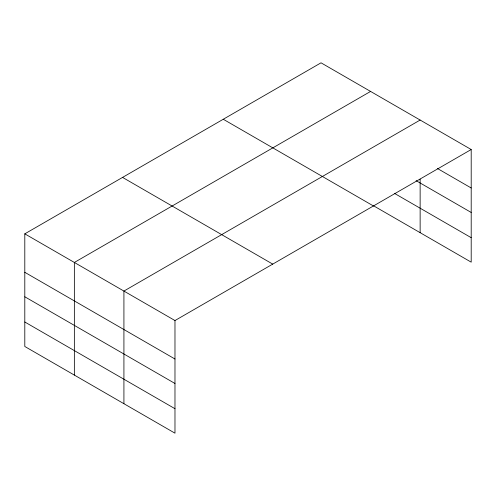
<?xml version="1.0" encoding="UTF-8"?>
<svg xmlns="http://www.w3.org/2000/svg" width="496" height="496" viewBox="0 0 496 496"><rect width="100%" height="100%" fill="white"/><g stroke="black" fill="none" stroke-linecap="round" stroke-linejoin="round"><path stroke-width="0.74" d="M471.2 149.525L321.024 62.818L24.8 233.845L24.8 346.475L174.976 433.182L174.976 320.546L471.2 149.525L471.2 262.155L373.259 205.611M370.58 91.431L74.357 262.458L74.357 375.088M420.137 120.044L123.919 291.065L123.919 403.701M437.379 168.46L471.2 187.984M416.119 180.662L471.2 212.462M394.692 193.508L471.2 237.683M223.268 119.257L373.445 205.964M122.555 177.407L272.732 264.108M24.8 233.845L174.976 320.546M24.8 272.304L174.976 359.011M24.8 296.782L174.976 383.482M24.8 321.997L174.976 408.704M420.137 179.161L420.137 232.68"/></g></svg>
